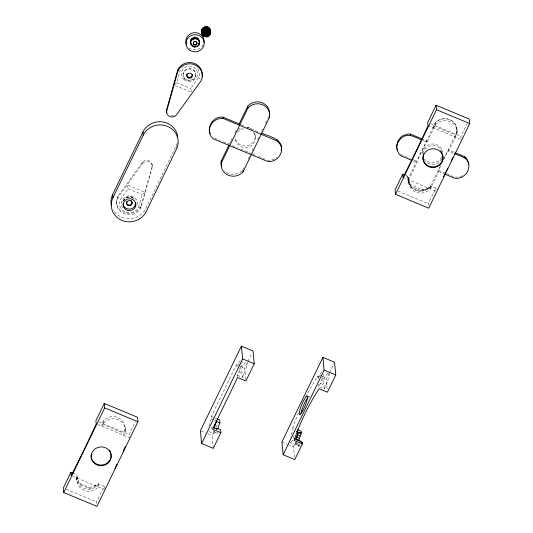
<?xml version="1.0" encoding="UTF-8"?>
<svg xmlns="http://www.w3.org/2000/svg" width="533" height="533" viewBox="0 0 533 533"><rect width="100%" height="100%" fill="white"/><g stroke="black" fill="none" stroke-linecap="round" stroke-linejoin="round"><path stroke-width="0.4" stroke-dasharray="2.67 2" d="M183.245 73.554L183.192 75.1C183.525 83.168 197.05 81.802 195.764 73.827C195.191 66.892 183.765 67.018 183.279 73.874C184.298 67.251 195.185 67.378 195.791 74.147L195.764 73.827M196.817 37.29L198.642 38.682L199.469 40.748L199.076 42.94L198.396 43.466L198.629 45.805L196.704 47.117L194.345 47.35L191.387 45.651L190.827 44.665L190.414 40.555L191.4 38.523L194.485 36.95L195.678 36.977L196.124 39.235L197.003 39.202L196.817 37.29L195.944 37.323M198.629 45.805L199.609 43.779L199.115 40.481M190.667 41.334L190.641 42.753L192.013 44.545L192.466 44.499L192.653 46.411M190.914 43.853L190.561 43.579L190.954 41.387L192.38 40.088L192.273 37.75M199.362 42.993L199.648 42.66L198.749 41.014L198.642 38.682M138.527 207.237L142.078 194.538L145.256 192.42L127.154 184.884L128.173 188.742L120.298 199.648L119.552 201.954A10.027 9.394 -5.5 0 0 125.268 211.994A10.027 9.394 -5.5 0 0 137.168 209.289L138.527 207.237L141.005 207.604L152.231 167.502L152.112 166.229A5.483 5.137 -5.5 0 0 148.987 160.739A5.483 5.137 -5.5 0 0 142.478 162.219L117.62 196.637L117.74 197.91A12.792 11.986 -5.5 0 0 124.062 213.726A12.792 11.986 -5.5 0 0 141.005 207.604L140.885 206.331L152.112 166.229M174.204 84.421L176.749 82.735L180.301 70.03M123.096 201.574C123.876 197.07 129.839 195.091 133.343 197.87L134.496 199.309M183.592 76.925L183.559 76.605C185.651 82.142 194.765 81.223 195.704 75.373L195.731 75.693M191.467 91.616L190.654 88.525L198.523 77.625L199.275 75.32A10.027 9.394 -5.5 0 0 195.771 66.552M192.453 39.662L193.506 39.129L193.326 37.217M177.269 142.937A18.282 17.123 -5.5 0 1 176.203 145.769L145.849 208.45A18.282 17.123 -5.5 0 1 129.772 218.65A18.282 17.123 -5.5 0 1 113.089 209.749M229.463 143.95L230.536 141.731M230.896 140.985L232.688 137.281M234.846 132.83L236.639 129.126M103.335 420.903L103.549 423.135L102.03 426.267L101.816 424.035L103.335 420.903A12.292 11.513 -5.5 0 1 117.926 417.566A12.292 11.513 -5.5 0 1 124.935 429.904L125.148 432.13L123.636 435.268L123.416 433.036L124.935 429.904M242.808 170L244.6 166.289M248.191 158.881L249.984 155.176M252.142 150.726L253.215 148.5M257.526 139.606L259.318 135.902M261.47 131.458L263.269 127.747M265.421 123.303L267.213 119.599M267.573 118.852L268.652 116.634M96.653 503.379L96.506 501.893L104.095 486.216L98.279 483.797L95.8 484.903A11.373 10.653 -5.5 0 1 88.891 487.249L80.137 483.604A11.373 10.653 -5.5 0 1 77.438 477.255L76.679 474.796L73.774 473.584M97.666 424.448L129.452 437.686L129.139 434.502L135.315 421.763M208.949 425.887A12.292 2.132 -67.4 0 1 211.541 418.705L211.328 416.473L236.372 364.759L239.39 366.018M240.15 360.654A12.292 2.132 -67.4 0 0 238.104 363.859L236.585 366.99L236.372 364.759M237.525 376.758L237.378 375.272L238.897 372.141A12.292 2.132 -67.4 0 0 242.262 361.341M237.378 375.272L242.368 377.351L241.569 369.069L243.088 365.931A12.292 2.132 -67.4 0 1 245.973 361.814M213.273 448.353L212.041 435.608L214.213 431.13M216.018 427.399L217.824 423.668M245.753 379.369L244.68 368.223L247.579 362.227M247.945 361.474L251.936 353.232M242.368 377.351L243.887 374.213A12.292 2.132 -67.4 0 0 247.279 362.24M433.835 128.093L433.635 126.028L435.155 122.89A12.292 11.513 -5.5 0 1 449.752 119.552A12.292 11.513 -5.5 0 1 456.754 131.891L456.954 133.963L448.606 151.199L453.81 153.364M440.731 165.93L438.619 170.3L438.746 171.573L430.397 188.809A12.292 11.513 -5.5 0 1 418.345 192.906L415.8 192.146A12.292 11.513 -5.5 0 1 408.791 179.814L417.139 162.572L417.019 161.299L426.886 140.925L423.169 139.38M423.295 140.652L427.006 142.198L435.354 124.962L435.155 122.89M318.088 378.23L319.607 375.092A12.292 2.132 -67.4 0 1 322.485 370.975M323.491 374.206A12.292 2.132 -67.4 0 1 320.4 383.374L318.887 386.512L324.284 388.764L325.803 385.625A12.292 2.132 -67.4 0 0 328.988 372.973M324.284 388.764L323.484 380.475L325.003 377.344A12.292 2.132 -67.4 0 1 327.888 373.22M405.44 175.357L406.826 175.937L408.591 177.742A12.292 11.513 -5.5 0 0 415.6 190.074L416.959 187.256M294.542 457.201L293.55 446.847L295.715 442.37M327.102 389.017L326.183 379.456L329.081 373.46M329.447 372.714L333.805 363.719M455.442 137.094L455.242 135.022L456.754 131.891M439.905 166.882L430.211 186.896A12.292 11.513 -5.5 0 1 415.613 190.234A12.292 11.513 -5.5 0 1 408.611 177.902L435.168 123.05A12.292 11.513 -5.5 0 1 449.765 119.712A12.292 11.513 -5.5 0 1 456.774 132.051L443.849 158.734M443.556 160.113L448.486 149.926L454.429 152.398M428.459 205.205L428.312 203.719L435.901 188.049L431.75 186.317L430.198 186.737A12.292 11.513 -5.5 0 1 415.6 190.074M428.019 125.675L461.258 139.519L460.945 136.328L467.121 123.589M295.049 444.169L296.082 442.07M133.37 198.189C130.292 195.818 125.315 196.884 123.609 200.415L123.576 200.095M142.478 162.219L142.604 163.491L117.74 197.91L120.298 199.648M193.506 39.129L194.672 38.862L194.485 36.95M299.14 446.241L300.006 445.288L297.427 442.936L296.654 443.782L298.4 446.687L299.14 446.241L296.654 443.782L296.421 441.364M308.48 397.012L308.714 396.838A10.04 1.892 -64.6 0 1 309.5 397.458M276.034 158.035L277.1 157.302M194.672 38.862L195.864 38.889L195.678 36.977M406.826 175.937L408.291 181.726L411.01 186.47L420.47 190.408L425.607 189.088L430.691 186.79M420.47 190.408L426.1 189.148L431.75 186.317M98.279 483.797L98.592 486.982A12.292 11.513 -5.5 0 1 86.539 491.08L83.994 490.32A12.292 11.513 -5.5 0 1 76.985 477.981L76.785 475.909L77.545 478.361A11.373 10.653 -5.5 0 0 80.243 484.71L88.998 488.361A11.373 10.653 -5.5 0 0 95.907 486.009L98.392 484.91A12.292 11.513 -5.5 0 1 83.794 488.248A12.292 11.513 -5.5 0 1 76.785 475.909L76.679 474.796M274.375 159.021L270.078 160.26L267.559 160.206M462.371 175.67C457.254 178.881 451.591 176.077 446.787 173.698M197.003 39.202L198.822 40.595M427.713 187.843L428.272 187.856M425.607 189.088L426.1 189.148M409.317 184.145L423.469 190.041M430.737 123.743L460.945 136.328M433.635 126.028L455.242 135.022M400.676 154.49L410.33 158.514M413.302 159.753L417.019 161.299M438.619 170.3L446.048 173.392M413.428 161.026L417.139 162.572M438.746 171.573L443.942 173.738M176.749 82.735L190.654 88.525M402.975 177.389L436.214 191.234L435.901 188.049M175.077 85.473L191.673 92.389M241.489 124.862L243.781 125.815M246.839 127.094L259.837 132.504M398.104 191.134L428.312 203.719M214.806 138.227L220.156 140.459M223.214 141.731L228.564 143.963M232.388 145.556L237.738 147.781M240.796 149.06L252.269 153.837M253.028 154.15L255.327 155.11M258.385 156.382L266.793 159.887M128.173 188.742L142.078 194.538M319.607 375.092L321.632 375.938M322.305 376.218L325.003 377.344M305.829 396.865A249.73 233.914 -5.5 0 1 317.875 375.998L326.183 379.456M321.459 379.636L323.484 380.475M320.4 383.374L325.803 385.625M238.104 363.859L243.088 365.931M240.143 366.331L244.68 368.223M307.341 396.046L309.26 396.838M238.011 367.583L241.569 369.069M238.897 372.141L243.887 374.213M299.453 414.507L301.238 415.254M298.44 412.815A249.73 233.914 -5.5 0 0 292.83 427.713L294.336 428.345M289.799 442.417L295.255 444.848M281.917 441.997L287.001 444.122M287.733 444.422L293.55 446.847M211.328 416.473L214.346 417.732M215.099 418.052L216.611 418.678M211.541 418.705L213.673 419.598M214.386 419.891L216.525 420.784M214.073 431.763L217.397 433.142M209.069 431.657L213.34 433.436M201.141 431.064L206.957 433.489M207.683 433.789L212.041 435.608M98.931 421.916L129.139 434.502M101.816 424.035L123.416 433.036M72.621 476.169L104.401 489.407M66.299 489.307L96.506 501.893M408.291 181.726L409.744 182.486L411.01 186.47M407.145 176.983L408.591 177.742L409.744 182.486M407.885 179.368L409.351 180.194M198.523 77.625L200.448 78.924M195.864 38.889L196.124 39.235M198.396 43.466L197.99 43.939L198.169 45.851M456.914 129.379L457.114 131.451M448.486 149.926L448.606 151.199M426.886 140.925L427.006 142.198M430.198 186.737L430.397 188.809M408.591 177.742L408.791 179.814M408.431 180.254L408.631 182.319M317.875 375.998L318.248 379.882M318.647 384.026L319.1 388.744M298.12 443.789L298.4 446.687M292.83 427.713L293.043 429.944A12.292 2.132 -67.4 0 0 290.452 437.12M293.603 435.741L293.843 438.226M255.134 135.469L255.287 137.061M199.469 40.748L199.648 42.66M199.202 39.662L199.382 41.574M199.422 41.867L199.609 43.779M199.009 40.055L199.342 43.433M198.782 39.489L198.969 41.401M199.056 42.12L199.235 44.032M199.076 42.94L199.262 44.852M198.562 39.102L198.749 41.014M198.916 42.54L199.102 44.452M198.189 38.616L198.376 40.528M198.649 43.093L198.829 45.005M197.83 37.876L198.056 40.208M197.377 37.916L197.556 39.828M196.977 37.69L197.163 39.602M197.63 45.305L197.756 46.578M196.391 37.443L196.577 39.355M197.183 45.238L197.303 46.511M196.577 45.838L196.704 47.117M195.305 37.23L195.491 39.142M196.164 45.665L196.284 46.944M195.704 45.771L195.831 47.044M194.838 37.217L195.025 39.129M195.418 46.105L195.538 47.377M194.199 37.283L194.378 39.195M195.065 45.838L195.185 47.111M194.598 45.825L194.718 47.097M193.739 37.39L193.925 39.302M194.225 46.078L194.345 47.35M193.133 37.61L193.319 39.522M193.959 45.731L194.085 47.011M192.719 37.816L192.906 39.728M193.026 45.125L193.206 47.037M192.193 38.176L192.38 40.088M192.926 45.365L193.046 46.638M191.853 38.476L192.04 40.388M191.967 44.119L192.2 46.458M191.4 38.523L191.627 40.861M191.194 39.322L191.38 41.234M191.653 43.806L191.833 45.711M190.927 39.882L191.107 41.787M191.274 43.313L191.46 45.225M190.767 39.482L190.954 41.387M191.054 42.926L191.387 45.651M190.787 40.301L190.974 42.214M190.681 40.894L191.014 44.279M190.414 40.555L190.601 42.467M190.641 42.753L190.827 44.665M190.374 41.667L190.561 43.579M176.203 145.769L176.51 148.954M152.165 164.884L152.285 166.163M116.52 202.773L116.647 204.046M125.095 427.393L125.308 429.618M104.095 486.216L104.328 488.608M95.8 484.903L95.907 486.009M88.891 487.249L88.998 488.361M80.137 483.604L80.243 484.71M77.438 477.255L77.545 478.361M76.625 478.421L76.825 480.493M435.354 124.962A12.292 11.513 -5.5 0 1 449.952 121.624A12.292 11.513 -5.5 0 1 456.954 133.963M441.83 158.781A10.054 9.414 -5.5 0 1 424.508 160.533M422.782 153.531A10.054 9.414 -5.5 0 1 431.737 145.609A10.054 9.414 -5.5 0 1 442.104 151.572M441.677 157.188A10.054 9.414 -5.5 0 1 424.355 158.941M422.489 153.577A10.054 9.414 -5.5 0 1 432.016 143.977A10.054 9.414 -5.5 0 1 442.537 152.371M297.194 443.683A12.292 2.132 -67.4 0 1 295.082 442.99M292.77 440.031A12.292 2.132 -67.4 0 1 289.859 442.597M215.272 432.27A12.292 2.132 -67.4 0 1 213.433 429.958M212.334 426.986A12.292 2.132 -67.4 0 1 209.456 431.11M215.006 431.543A10.453 1.812 -67.4 0 1 213.893 431.184M218.33 432.929A10.453 1.812 -67.4 0 1 217.217 432.569M103.549 423.135A12.292 11.513 -5.5 0 1 118.146 419.797A12.292 11.513 -5.5 0 1 125.148 432.13M241.902 170.933A12.292 11.513 -5.5 0 1 224.406 170.833M253.468 132.51A10.054 9.414 -5.5 0 1 247.539 147.228A10.054 9.414 -5.5 0 1 235.379 136.628M237.538 132.164A10.054 9.414 -5.5 0 1 245.646 128.653M254.547 133.077A10.054 9.414 -5.5 0 1 247.812 145.529A10.054 9.414 -5.5 0 1 235.253 138.307M238.284 129.666A10.054 9.414 -5.5 0 1 241.622 127.693M246.799 127.167A10.054 9.414 -5.5 0 1 249.311 127.86M249.897 128.127A10.054 9.414 -5.5 0 1 251.529 129.139M140.885 206.331A12.792 11.986 -5.5 0 1 123.942 212.454A12.792 11.986 -5.5 0 1 117.62 196.637M142.604 163.491A5.483 5.137 -5.5 0 1 149.107 162.012A5.483 5.137 -5.5 0 1 152.231 167.502M122.783 207.95A8.148 7.629 -5.5 0 1 128.64 195.851A8.148 7.629 -5.5 0 1 136.821 206.524M123.569 200.701A6.396 5.99 -5.5 0 1 133.45 198.449M182.093 67.518A10.027 9.394 -5.5 0 1 183.059 66.665M173.911 115.348A5.483 5.137 -5.5 0 1 171.086 115.634M203.226 44.672A9.141 8.561 -5.5 0 1 189.108 47.883M184.231 79.777A8.148 7.629 -5.5 0 0 197.443 75A8.148 7.629 -5.5 0 0 186.57 66.705A8.148 7.629 -5.5 0 0 184.231 79.777"/><path stroke-width="0.8" d="M91.223 454.243L91.13 456.694L91.716 459.08A10.054 9.314 -3.2 0 0 104.641 464.463C109.172 462.917 112.303 457.707 110.737 453.037M206.024 36.804L206.144 26.923M202.333 34.072L202.453 35.345L204.279 36.737L207.77 36.817L210.328 34.552L210.722 32.36L210.189 30.181M209.396 130.319C209.496 123.323 216.358 117.54 223.26 118.493L277.546 141.105L280.545 144.883L281.317 147.195M281.184 150.239L281.424 148.374M396.799 147.221C396.925 142.911 399.517 138.913 403.254 136.828C409.471 132.924 415.973 137.847 421.81 140.032M202.453 35.345L201.674 32.16L202.653 30.134L203.453 29.788L203.346 27.45L206.751 26.677L207.197 28.935L208.077 28.902L207.89 26.99L207.017 27.023M203.453 29.788L203.346 27.45M210.722 32.36L209.822 30.714L209.716 28.382L207.89 26.99M209.822 30.714L209.895 30.294L208.077 28.902M166.716 111.044L177.942 70.942A12.792 11.986 -5.5 0 1 194.885 64.819A12.792 11.986 -5.5 0 1 201.208 80.63L176.343 115.055A5.483 5.137 -5.5 0 1 169.84 116.534A5.483 5.137 -5.5 0 1 166.716 111.044L166.596 109.765L177.822 69.67A12.792 11.986 -5.5 0 1 193.199 63.001A12.792 11.986 -5.5 0 1 202.06 76.352M296.808 440.318L296.188 438.952L298.44 432.19L301.292 432.769L298.613 440.818M423.435 154.817L423.795 153.711M135.096 205.198L135.582 203.713M203.266 27.876L201.84 29.175L201.674 32.16M204.932 36.644L207.424 28.995L207.237 27.083M423.255 155.376L422.935 158.528L423.522 160.906A10.054 9.314 -3.2 0 0 436.447 166.289C441.704 164.59 444.782 157.868 441.757 153.031M216.525 420.784L215.925 423.109A10.453 1.812 -67.4 0 0 214.273 428.265M217.364 418.991L219.636 419.937L219.916 422.849L219.25 424.495A10.453 1.812 -67.4 0 0 217.904 428.485M111.044 203.373A18.282 17.123 -5.5 0 1 112.61 194.605L142.971 131.924A18.282 17.123 -5.5 0 1 162.618 121.917A18.282 17.123 -5.5 0 1 177.769 137.001M143.277 135.109A18.282 17.123 -5.5 0 1 167.482 126.361A18.282 17.123 -5.5 0 1 176.51 148.954L146.155 211.641A18.282 17.123 -5.5 0 1 121.944 220.389A18.282 17.123 -5.5 0 1 112.916 197.796L143.277 135.109L142.971 131.924M203.526 29.362L204.579 28.829L204.399 26.916M210.082 29.755L210.275 29.362L209.636 28.802M221.468 165.99A12.292 11.513 -5.5 0 1 221.202 160.999L229.103 144.696M239.15 123.936L247.765 106.147A12.292 11.513 -5.5 0 1 261.743 102.576A12.292 11.513 -5.5 0 1 269.525 113.895M70.862 472.371L63.274 488.048L63.7 492.505L96.939 506.35L137.92 421.723L137.487 417.266L104.255 403.421L95.907 420.657L96.213 423.842A249.73 43.333 -67.4 0 1 71.169 475.563L70.862 472.371L73.041 473.284M269.431 115.788L269.551 117.06L242.988 171.912A12.292 11.513 -5.5 0 1 228.397 175.244A12.292 11.513 -5.5 0 1 221.388 162.911L247.952 108.059L247.765 106.147M63.7 492.505L104.688 407.878L104.255 403.421M220.862 432.683L212.554 429.218L237.598 377.504L245.906 380.962L254.254 363.726L253.028 350.98L241.396 346.137L200.415 430.764L201.641 443.509L213.273 448.353L220.862 432.683L220.582 429.765L217.257 428.385L216.545 429.578M201.641 443.509L242.622 358.882L241.396 346.137M402.668 174.204L395.08 189.875L395.513 194.332L428.745 208.176L469.726 123.549L469.3 119.092L436.061 105.248L427.713 122.49L428.019 125.675A249.73 43.333 -67.4 0 1 402.975 177.389L402.668 174.204L404.747 175.071M395.513 194.332L436.494 109.711L436.061 105.248M302.364 443.916L294.056 440.458A249.73 233.914 -5.5 0 1 319.1 388.744L327.409 392.201L335.757 374.965L334.531 362.22L322.898 357.376L281.917 441.997L283.143 454.742L294.776 459.586L302.364 443.916L302.211 442.323L299.24 440.478L294.516 438.506M283.143 454.742L324.124 370.115L322.898 357.376M203.919 36.224L208.43 29.415L208.25 27.503M302.211 442.323L301.825 442.823L299.24 440.478M307.927 397.458L304.743 402.468L301.925 409.604A10.054 1.652 -69.1 0 0 301.065 413.441M201.627 33.279L201.734 31.034M204.579 28.829L205.745 28.562L205.558 26.65M210.542 30.448L210.415 33.133M203.066 35.571L209.289 30.068L209.103 28.156M205.745 28.562L206.937 28.589L206.751 26.677M210.122 31.82L210.229 31.22M202.42 34.732L209.929 30.907L209.716 28.382M202.034 33.759L210.322 31.88M201.927 32.726L210.422 32.913M239.957 124.222L223.14 117.22C211.614 115.215 204.226 131.638 213.393 138.866L267.679 161.479C273.715 162.265 279.798 158.035 281.224 152.132C284.482 139.353 270.344 136.688 261.37 133.143M422.429 139.066L410.543 134.116L408.018 134.063L403.128 135.549L400.996 137.021L397.858 141.078L396.679 145.942L397.032 149.673L399.077 154.057L400.803 155.769L411.942 160.406M202.114 31.7L210.242 33.939M436.494 109.711L469.726 123.549M455.169 152.711L464.829 156.729L466.548 158.441L468.6 162.818L468.953 166.549L467.774 171.419L466.415 173.605L462.497 176.949L457.607 178.435L455.082 178.375L444.682 174.044M454.549 153.671C459.832 156.089 467.614 157.195 468.72 164.097M324.124 370.115L335.757 374.965M242.622 358.882L254.254 363.726M297.361 429.598L301.138 431.177L301.292 432.769M296.415 431.35L300.952 433.795M216.591 421.463L219.916 422.849M213.047 427.286L217.324 429.065L217.257 428.385M104.688 407.878L137.92 421.723M209.782 34.892L202.573 30.747L202.393 28.835M297.654 434.602L300.186 436.141M296.841 436.853L299.353 438.459M201.447 31.367L201.8 31.64M296.188 438.952L298.007 440.351M209.076 35.704L203.28 29.935L203.1 28.022M206.937 28.589L207.197 28.935M201.487 30.248L201.754 30.594M208.17 36.317L204.186 29.322L203.999 27.41M110.538 452.231L109.305 450.052M441.464 152.511L441.111 151.885A10.04 9.547 -10.1 0 0 440.278 150.926M396.905 148.401L397.425 149.946M209.502 131.504L210.275 133.816M207.13 36.69L205.038 27.036M464.829 156.729L464.949 158.008M410.543 134.116L410.663 135.395M277.42 139.833L277.546 141.105M242.868 170.633L242.988 171.912M223.14 117.22L223.26 118.493M210.275 29.362L210.455 31.274M210.495 31.567L210.682 33.479M209.855 29.188L210.042 31.101M209.262 28.316L209.449 30.228M208.903 27.569L209.129 29.908M208.443 27.616L208.63 29.528M221.202 160.999L221.388 162.911M208.05 27.39L208.236 29.302M207.464 27.143L207.643 29.055M206.378 26.93L206.564 28.842M205.911 26.916L206.098 28.829M205.265 26.983L205.452 28.895M204.812 27.09L204.998 29.002M204.206 27.303L204.392 29.215M203.793 27.516L203.979 29.428M202.926 28.176L203.113 30.088M202.473 28.222L202.7 30.561M203.146 34.885L203.266 36.157M202.267 29.022L202.453 30.934M202 29.575L202.18 31.487M201.84 29.175L202.047 31.907M201.774 33.093L201.9 34.365M177.822 69.67L177.942 70.942M112.61 194.605L112.916 197.796M452.97 157.302A249.73 43.333 -67.4 0 1 451.578 160.22M447.747 168.168A249.73 43.333 -67.4 0 1 447.047 169.601M446.701 170.313A249.73 43.333 -67.4 0 1 444.955 173.871M444.602 174.577A249.73 43.333 -67.4 0 1 443.556 176.696M295.855 439.372A12.292 2.132 -67.4 0 1 298.44 432.19M213.933 427.959A12.292 2.132 -67.4 0 1 216.265 421.396M125.322 446.641A249.73 43.333 -67.4 0 1 123.243 451.071M116.987 464.183A249.73 43.333 -67.4 0 1 114.895 468.487M247.952 108.059A12.292 11.513 -5.5 0 1 262.549 104.728A12.292 11.513 -5.5 0 1 269.551 117.06M111.424 205.578A18.282 17.123 -5.5 0 1 111.137 204.106M131.065 200.481A2.745 2.565 -5.5 0 1 131.578 203.919A2.745 2.565 -5.5 0 1 127.967 204.739A2.745 2.565 -5.5 0 1 126.827 201.447M135.748 202.48A6.396 5.99 -5.5 0 1 129.992 209.083A6.396 5.99 -5.5 0 1 123.016 203.766M166.862 112.41A5.483 5.137 -5.5 0 1 166.596 109.765M192.233 74.507A2.745 2.565 -5.5 0 1 189.768 77.338A2.745 2.565 -5.5 0 1 186.777 75.06M186.803 74.387A2.745 2.565 -5.5 0 1 187.016 73.747M186.363 44.306A9.141 8.561 -5.5 0 1 194.052 32.693A9.141 8.561 -5.5 0 1 203.926 42.527M426.6 165.503A10.054 9.414 -5.5 0 0 442.903 159.607A10.054 9.414 -5.5 0 0 429.485 149.373A10.054 9.414 -5.5 0 0 426.6 165.503M302.644 410.89A10.054 1.746 -67.4 0 0 307.341 396.046A10.054 1.746 -67.4 0 0 300.206 408.891A10.054 1.746 -67.4 0 0 302.644 410.89M94.794 463.67A10.054 9.414 -5.5 0 0 111.097 457.78A10.054 9.414 -5.5 0 0 97.679 447.547A10.054 9.414 -5.5 0 0 94.794 463.67M125.462 209.389A6.396 5.99 -5.5 0 0 135.842 205.638A6.396 5.99 -5.5 0 0 127.3 199.122A6.396 5.99 -5.5 0 0 125.462 209.389M127.64 205.125A2.745 2.565 -5.5 0 0 132.084 203.519A2.745 2.565 -5.5 0 0 128.426 200.728A2.745 2.565 -5.5 0 0 127.64 205.125M187.856 77.738A2.745 2.565 -5.5 0 0 192.3 76.132A2.745 2.565 -5.5 0 0 188.642 73.341A2.745 2.565 -5.5 0 0 187.856 77.738M189.302 49.955A9.141 8.561 -5.5 0 0 204.126 44.592A9.141 8.561 -5.5 0 0 191.927 35.291A9.141 8.561 -5.5 0 0 189.302 49.955M193.959 44.612A1.826 1.712 -5.5 0 0 196.924 43.546A1.826 1.712 -5.5 0 0 194.485 41.681A1.826 1.712 -5.5 0 0 193.959 44.612M193.939 44.459A1.826 1.712 -5.5 0 0 196.904 43.386A1.826 1.712 -5.5 0 0 194.465 41.521A1.826 1.712 -5.5 0 0 193.939 44.459"/></g></svg>
